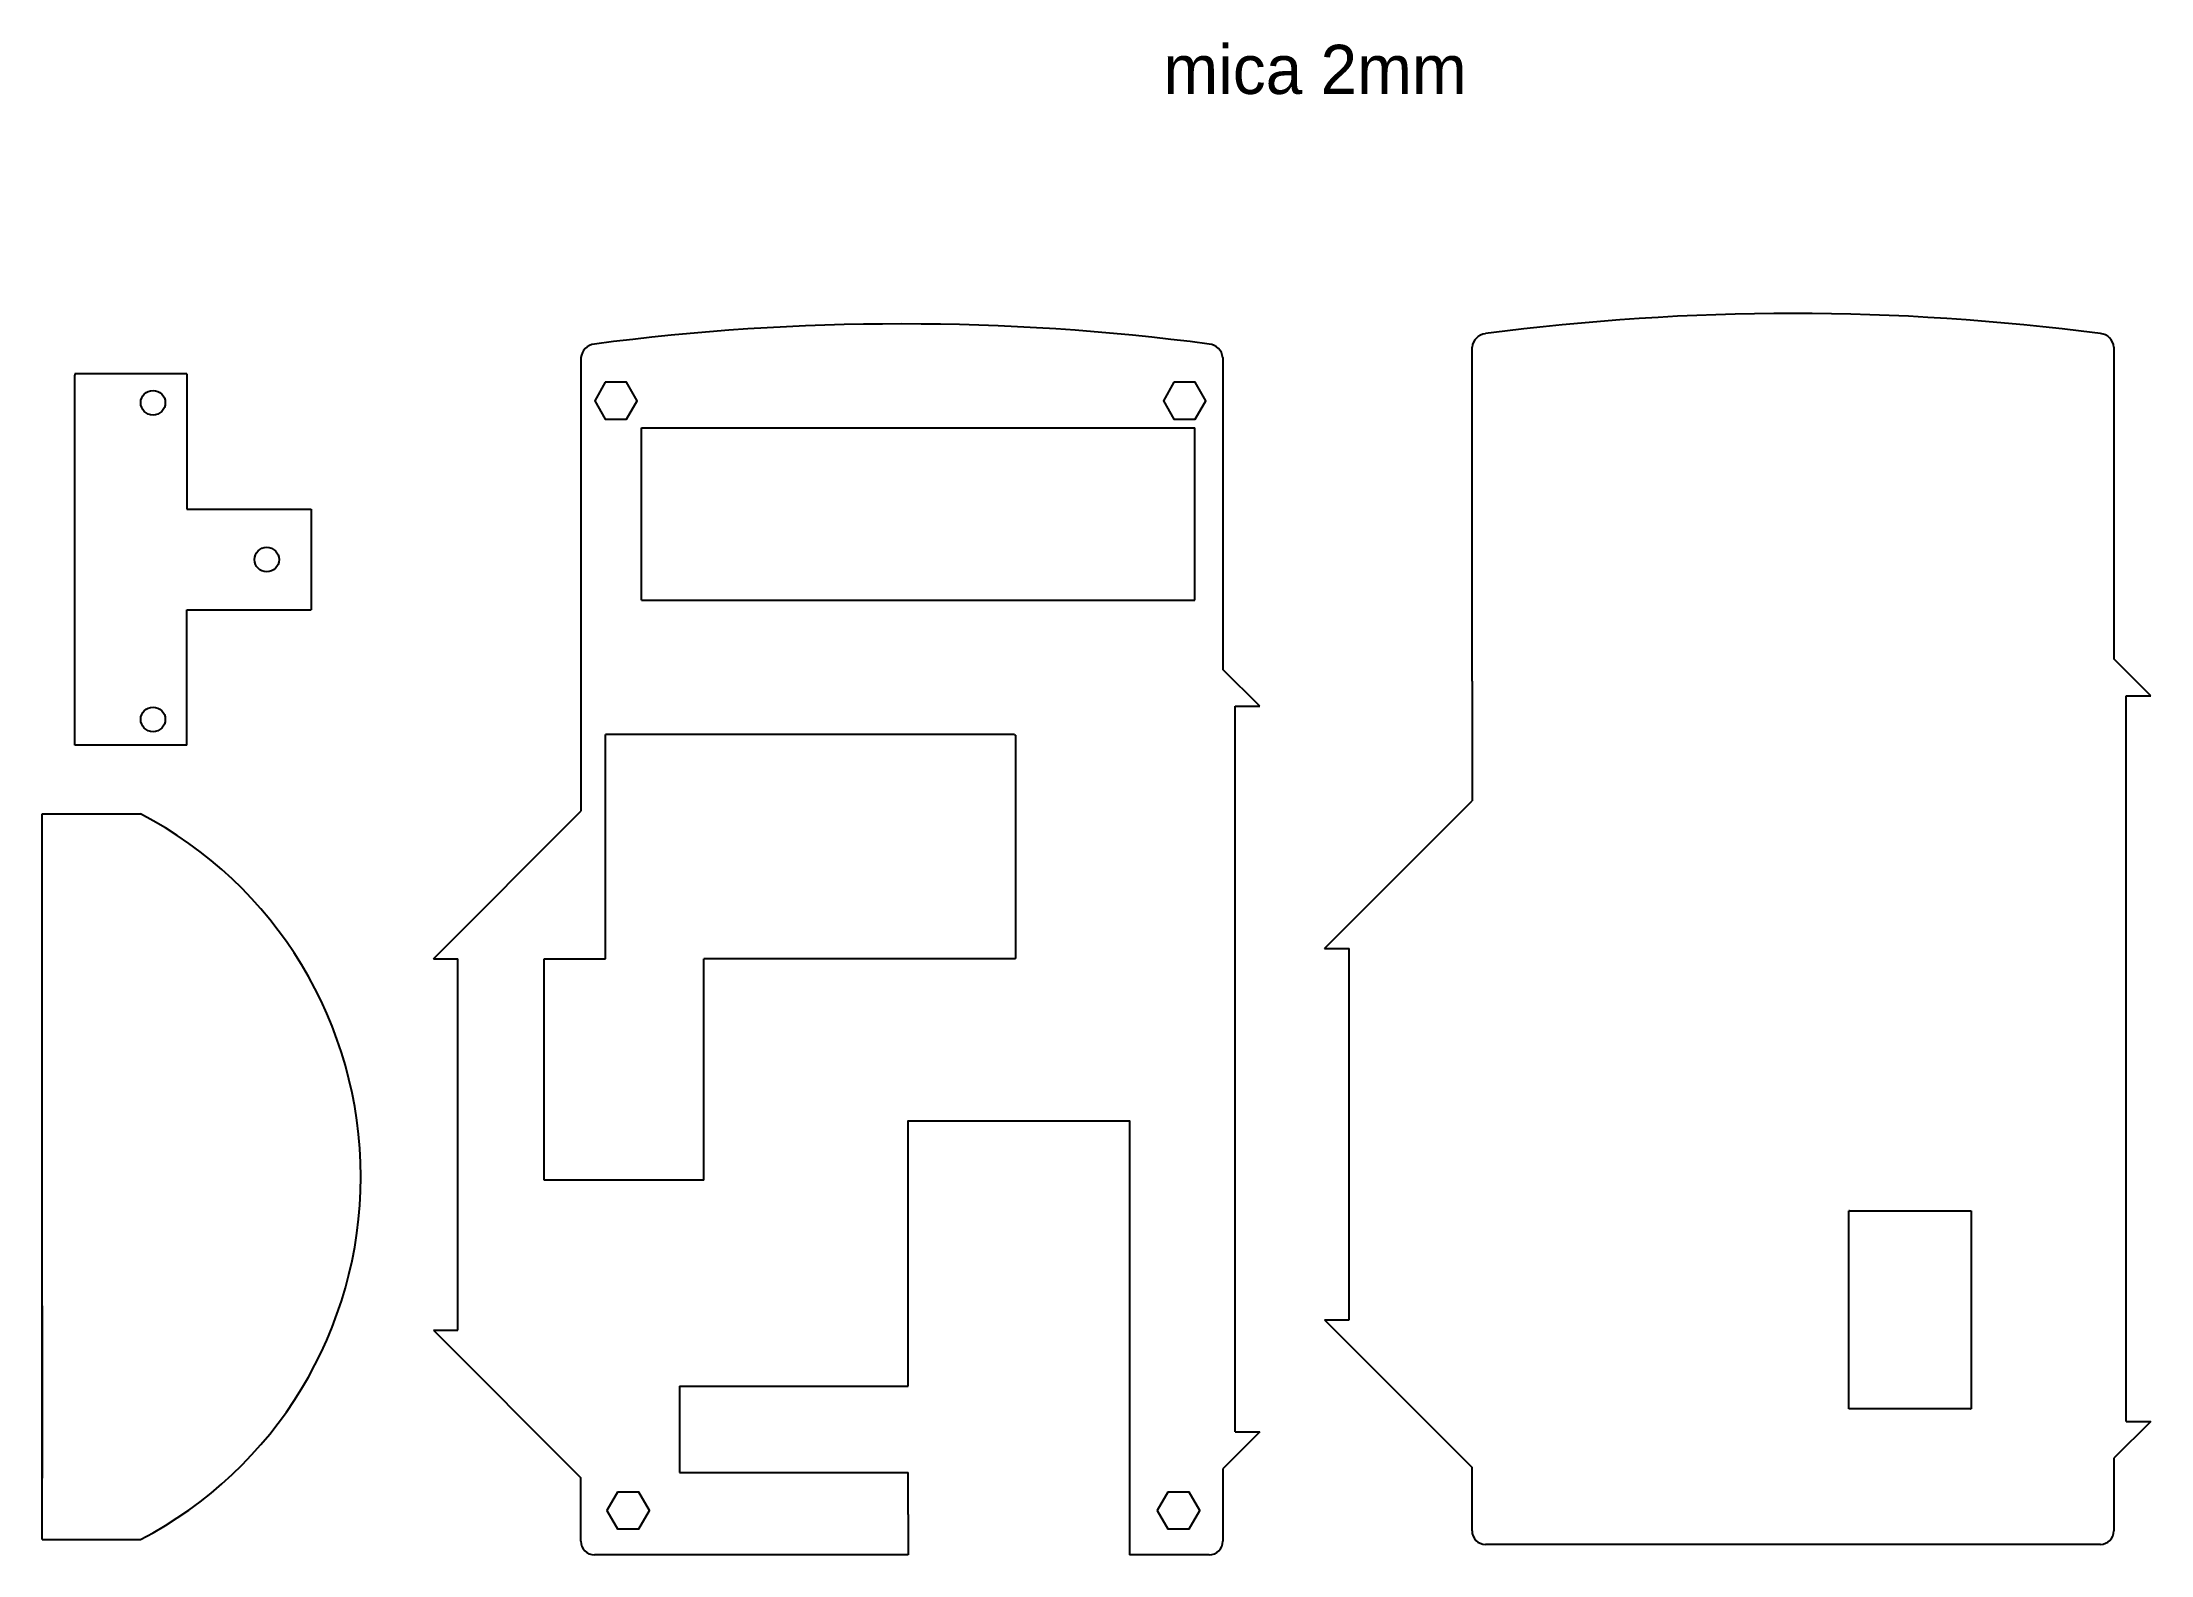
# Model space of a CAD drawing. Extents: x 31 to 202, y -129 to -6.
import ezdxf

# ---------------------------------------------------------------- set-up
doc = ezdxf.new("R2010")
doc.units = 0
doc.layers.get('0').update_dxf_attribs({"linetype": 'CONTINUOUS'})
doc.layers.add('BLACK', color=7, linetype='CONTINUOUS')

msp = doc.modelspace()

# ---------------------------------------------------------------- linework, layer by layer
at = {"linetype": 'Continuous'}
for p, q in [((74.59, -32.14), (74.59, -69.03)), ((42.54, -33.46), (33.44, -33.46)), ((33.44, -33.46), (33.44, -33.56)), ((42.54, -33.46), (42.54, -44.46)), ((79.53, -51.86), (79.53, -37.86)), ((79.53, -37.86), (124.53, -37.86)), ((124.53, -51.86), (124.53, -37.86)), ((42.54, -44.46), (52.64, -44.46)), ((42.54, -63.66), (42.54, -52.66)), ((42.54, -52.66), (52.64, -52.66)), ((79.53, -51.86), (124.53, -51.86)), ((129.79, -60.49), (126.79, -57.49)), ((202.26, -59.64), (199.26, -56.64)), ((147.06, -58.44), (147.06, -68.18)), ((200.26, -118.64), (200.26, -59.64)), ((200.26, -59.64), (202.26, -59.64)), ((127.79, -119.49), (127.79, -60.49)), ((127.79, -60.49), (129.79, -60.49)), ((109.84, -62.79), (76.59, -62.79)), ((76.59, -81.03), (76.59, -62.79)), ((33.44, -63.66), (33.44, -63.56)), ((42.54, -63.66), (33.44, -63.66)), ((135.06, -80.18), (147.06, -68.18)), ((30.78, -128.25), (30.78, -69.25)), ((30.78, -69.25), (38.78, -69.25)), ((62.59, -81.03), (74.59, -69.03)), ((135.06, -80.18), (137.06, -80.18)), ((137.06, -110.38), (137.06, -80.18)), ((62.59, -81.03), (64.59, -81.03)), ((64.59, -111.23), (64.59, -81.03)), ((71.59, -99.03), (71.59, -81.03)), ((71.59, -81.03), (76.59, -81.03)), ((109.84, -81.03), (84.59, -81.03)), ((84.59, -99.03), (84.59, -81.03)), ((84.59, -99.03), (71.59, -99.03)), ((177.75, -101.52), (177.7, -101.52)), ((187.6, -101.52), (187.65, -101.52)), ((30.78, -109.25), (30.78, -123.25)), ((62.59, -111.23), (74.59, -123.23)), ((62.59, -111.23), (64.59, -111.23)), ((135.06, -110.38), (147.06, -122.38)), ((135.06, -110.38), (137.06, -110.38)), ((82.6, -115.79), (101.2, -115.79)), ((82.6, -115.79), (82.6, -122.79)), ((177.75, -117.62), (177.7, -117.62)), ((187.6, -117.62), (187.65, -117.62)), ((129.79, -119.49), (126.79, -122.49)), ((127.79, -119.49), (129.79, -119.49)), ((202.26, -118.64), (199.26, -121.64)), ((200.26, -118.64), (202.26, -118.64)), ((82.6, -122.79), (101.2, -122.79)), ((101.2, -126.2), (101.2, -129.49)), ((119.2, -126.2), (119.2, -129.49)), ((30.78, -128.25), (38.78, -128.25))]:
    msp.add_line(p, q, dxfattribs=at)
for points in [[(76.57, -34.14), (75.71, -35.64), (76.57, -37.14), (78.3, -37.14), (79.17, -35.64), (78.3, -34.14)], [(122.82, -34.14), (121.96, -35.64), (122.82, -37.14), (124.55, -37.14), (125.42, -35.64), (124.55, -34.14)], [(77.57, -124.39), (76.71, -125.89), (77.57, -127.39), (79.3, -127.39), (80.17, -125.89), (79.3, -124.39)], [(122.32, -124.39), (121.46, -125.89), (122.32, -127.39), (124.05, -127.39), (124.92, -125.89), (124.05, -124.39)]]:
    msp.add_lwpolyline(points, close=True, dxfattribs=at)
for points in [[(101.2, -115.79), (101.2, -94.2), (119.2, -94.2), (119.2, -126.2)], [(101.2, -126.2), (101.2, -122.79)]]:
    msp.add_lwpolyline(points, dxfattribs=at)
for centre in [(39.79, -35.81), (49.04, -48.56), (39.79, -61.56)]:
    msp.add_circle(centre, 1, dxfattribs=at)
for centre, radius, start, end in [((173.16, -220.11), 191.56, 82.5011, 97.4989), ((100.69, -220.96), 191.56, 82.5011, 97.4989), ((148.27, -31.4), 1.21, 95.1586, 174.8414), ((198.06, -31.39), 1.21, 4.9705, 85.0295), ((75.8, -32.25), 1.21, 95.1586, 174.8414), ((125.58, -32.25), 1.21, 4.9705, 85.0295), ((23.44, -98.75), 33.25, 297.4745, 62.5255), ((75.69, -128.39), 1.1, 180, 270), ((125.69, -128.39), 1.1, 270, 0), ((148.16, -127.54), 1.1, 180, 270), ((198.16, -127.54), 1.1, 270, 0)]:
    msp.add_arc(centre, radius, start, end, dxfattribs=at)
at = {"layer": 'BLACK', "linetype": 'Continuous'}
for p, q in [((126.79, -32.14), (126.79, -57.49)), ((147.06, -58.44), (147.06, -31.29)), ((199.26, -31.29), (199.26, -56.64)), ((33.44, -63.56), (33.44, -33.56)), ((52.64, -44.46), (52.64, -52.66)), ((109.84, -62.79), (109.86, -62.79)), ((109.86, -62.79), (109.89, -62.81)), ((109.89, -62.81), (109.92, -62.83)), ((109.92, -62.83), (109.93, -62.87)), ((109.93, -62.87), (109.94, -62.89)), ((109.94, -62.89), (109.94, -80.93)), ((109.86, -81.03), (109.84, -81.03)), ((109.89, -81.02), (109.86, -81.03)), ((109.92, -80.99), (109.89, -81.02)), ((109.93, -80.95), (109.92, -80.99)), ((109.94, -80.93), (109.93, -80.95)), ((177.7, -117.62), (177.7, -101.52)), ((177.7, -117.62), (177.7, -101.52)), ((177.75, -101.52), (187.6, -101.52)), ((187.65, -101.52), (187.65, -117.62)), ((187.65, -101.52), (187.65, -117.62)), ((187.6, -117.62), (177.75, -117.62)), ((199.26, -121.64), (199.26, -127.54)), ((74.59, -128.39), (74.59, -123.23)), ((126.79, -122.49), (126.79, -128.39)), ((147.06, -127.54), (147.06, -122.38)), ((101.2, -129.49), (75.69, -129.49)), ((125.69, -129.49), (119.2, -129.49)), ((198.16, -128.64), (148.16, -128.64))]:
    msp.add_line(p, q, dxfattribs=at)

# ---------------------------------------------------------------- texts
at = {"linetype": 'Continuous', "insert": (121.96, -6.7), "char_height": 4, "attachment_point": 1}
msp.add_mtext_dynamic_manual_height_columns('mica 2mm', width=86.0315, gutter_width=1, heights=[0], dxfattribs=at)

doc.saveas('drawing.dxf')
